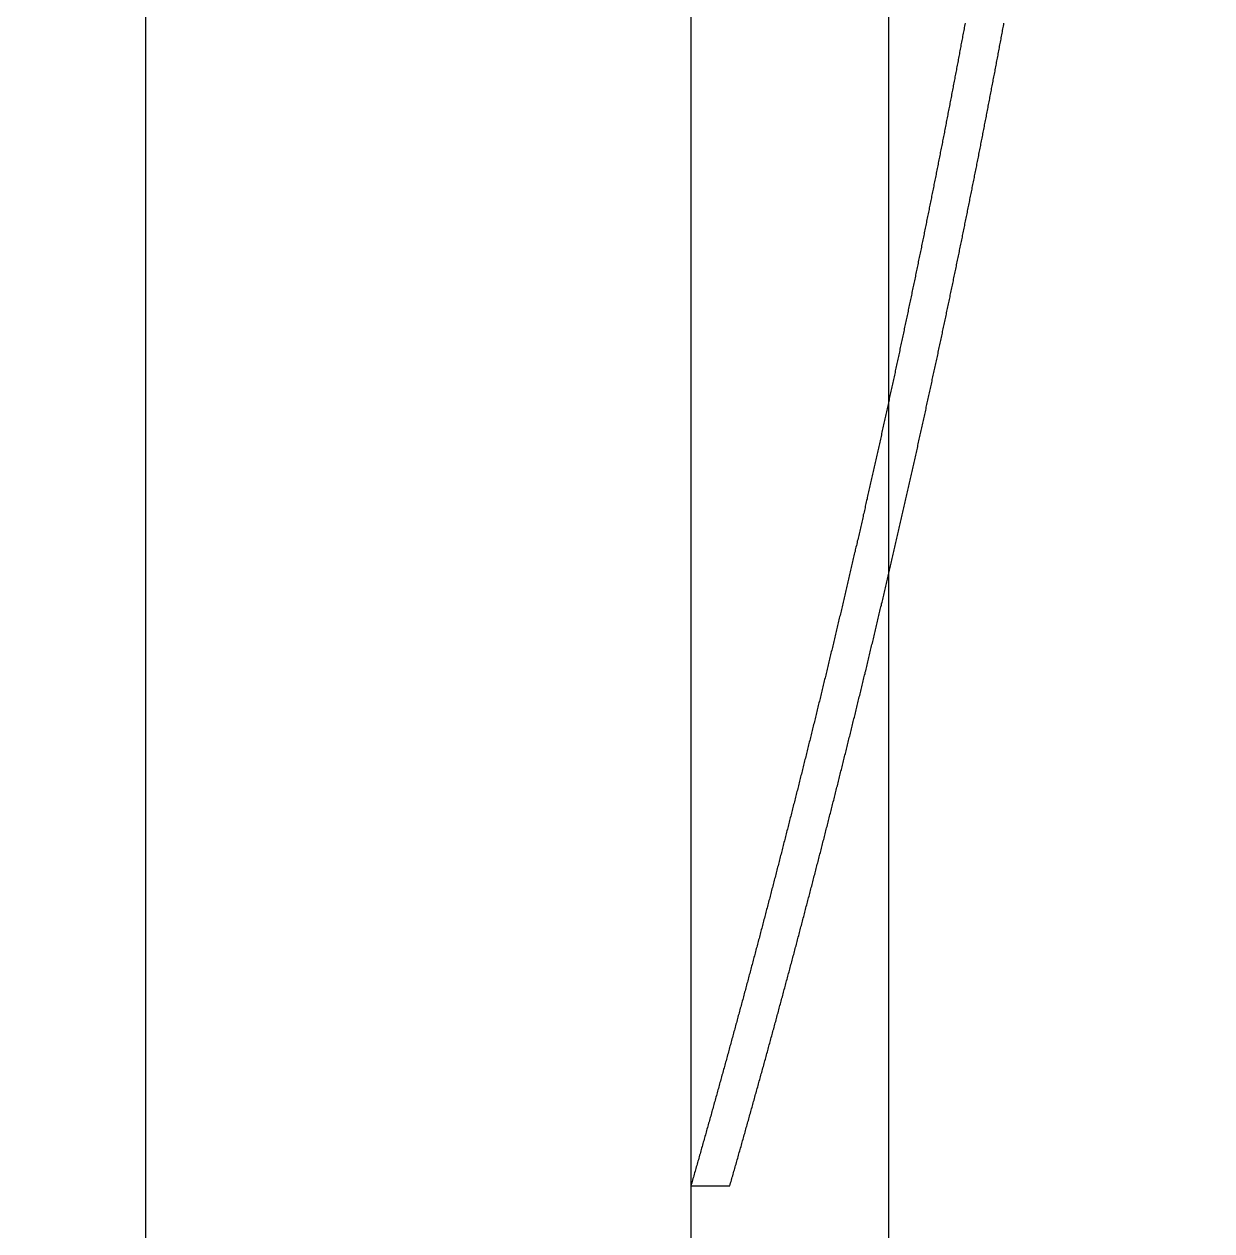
# Model space of a CAD drawing. Extents: x -7000 to 3750, y -6210 to 6210.
# Drawn here: x -4222.826 to -4219.561, y 2826.876 to 2830.193 of the extents above; entities that cross this region are included whole.
import ezdxf

# ---------------------------------------------------------------- set-up
doc = ezdxf.new("R2010")
doc.units = 0

msp = doc.modelspace()

# ---------------------------------------------------------------- linework, layer by layer
at = {"layer": 'EOS6MetalLayer'}
msp.add_lwpolyline([(-4220.45, 2814.972), (-4223.45, 2814.972), (-4223.45, 3048.5), (-4367.564, 3048.5), (-4367.564, 2814.972), (-4370.564, 2814.972), (-4370.564, 3051.5), (-4223.45, 3051.5), (-4223.45, 3285.028), (-4220.45, 3285.028)], close=True, dxfattribs=at)
at = {"layer": 'HBSiProtectLayer'}
msp.add_lwpolyline([(-4220.993, 2770), (-4217.621, 2770), (-4217.621, 3330), (-4220.993, 3330)], close=True, dxfattribs=at)
at = {"layer": 'NegLayer'}
msp.add_lwpolyline([(-4222.493, 2825), (-4216.121, 2825), (-4216.121, 3275), (-4222.493, 3275)], close=True, dxfattribs=at)
at = {"layer": 'SiLayer'}
msp.add_lwpolyline([(-4220.2395, 2830.196), (-4220.2402, 2830.192), (-4220.241, 2830.188), (-4220.2417, 2830.184), (-4220.2424, 2830.18), (-4220.2432, 2830.176), (-4220.2439, 2830.172), (-4220.2447, 2830.168), (-4220.2454, 2830.164), (-4220.2462, 2830.16), (-4220.2469, 2830.156), (-4220.2477, 2830.152), (-4220.2484, 2830.148), (-4220.2492, 2830.144), (-4220.2499, 2830.14), (-4220.2507, 2830.136), (-4220.2514, 2830.132), (-4220.2522, 2830.128), (-4220.2529, 2830.124), (-4220.2537, 2830.12), (-4220.2544, 2830.116), (-4220.2552, 2830.112), (-4220.2559, 2830.108), (-4220.2567, 2830.104), (-4220.2574, 2830.1), (-4220.2582, 2830.096), (-4220.2589, 2830.092), (-4220.2597, 2830.088), (-4220.2605, 2830.084), (-4220.2612, 2830.08), (-4220.262, 2830.076), (-4220.2627, 2830.072), (-4220.2635, 2830.068), (-4220.2642, 2830.064), (-4220.265, 2830.06), (-4220.2658, 2830.056), (-4220.2665, 2830.052), (-4220.2673, 2830.048), (-4220.268, 2830.044), (-4220.2688, 2830.04), (-4220.2696, 2830.036), (-4220.2703, 2830.032), (-4220.2711, 2830.028), (-4220.2718, 2830.024), (-4220.2726, 2830.02), (-4220.2734, 2830.016), (-4220.2741, 2830.012), (-4220.2749, 2830.008), (-4220.2757, 2830.004), (-4220.2764, 2830), (-4220.2772, 2829.996), (-4220.278, 2829.992), (-4220.2787, 2829.988), (-4220.2795, 2829.984), (-4220.2803, 2829.98), (-4220.2811, 2829.976), (-4220.2818, 2829.972), (-4220.2826, 2829.968), (-4220.2834, 2829.964), (-4220.2841, 2829.96), (-4220.2849, 2829.956), (-4220.2857, 2829.952), (-4220.2865, 2829.948), (-4220.2872, 2829.944), (-4220.288, 2829.94), (-4220.2888, 2829.936), (-4220.2896, 2829.932), (-4220.2903, 2829.928), (-4220.2911, 2829.924), (-4220.2919, 2829.92), (-4220.2927, 2829.916), (-4220.2934, 2829.912), (-4220.2942, 2829.908), (-4220.295, 2829.904), (-4220.2958, 2829.9), (-4220.2965, 2829.896), (-4220.2973, 2829.892), (-4220.2981, 2829.888), (-4220.2989, 2829.884), (-4220.2997, 2829.88), (-4220.3005, 2829.876), (-4220.3012, 2829.872), (-4220.302, 2829.868), (-4220.3028, 2829.864), (-4220.3036, 2829.86), (-4220.3044, 2829.856), (-4220.3052, 2829.852), (-4220.3059, 2829.848), (-4220.3067, 2829.844), (-4220.3075, 2829.84), (-4220.3083, 2829.836), (-4220.3091, 2829.832), (-4220.3099, 2829.828), (-4220.3107, 2829.824), (-4220.3115, 2829.82), (-4220.3123, 2829.816), (-4220.313, 2829.812), (-4220.3138, 2829.808), (-4220.3146, 2829.804), (-4220.3154, 2829.8), (-4220.3162, 2829.796), (-4220.317, 2829.792), (-4220.3178, 2829.788), (-4220.3186, 2829.784), (-4220.3194, 2829.78), (-4220.3202, 2829.776), (-4220.321, 2829.772), (-4220.3218, 2829.768), (-4220.3226, 2829.764), (-4220.3234, 2829.76), (-4220.3242, 2829.756), (-4220.325, 2829.752), (-4220.3258, 2829.748), (-4220.3266, 2829.744), (-4220.3274, 2829.74), (-4220.3282, 2829.736), (-4220.329, 2829.732), (-4220.3298, 2829.728), (-4220.3306, 2829.724), (-4220.3314, 2829.72), (-4220.3322, 2829.716), (-4220.333, 2829.712), (-4220.3338, 2829.708), (-4220.3346, 2829.704), (-4220.3354, 2829.7), (-4220.3362, 2829.696), (-4220.337, 2829.692), (-4220.3378, 2829.688), (-4220.3386, 2829.684), (-4220.3394, 2829.68), (-4220.3402, 2829.676), (-4220.341, 2829.672), (-4220.3418, 2829.668), (-4220.3426, 2829.664), (-4220.3434, 2829.66), (-4220.3443, 2829.656), (-4220.3451, 2829.652), (-4220.3459, 2829.648), (-4220.3467, 2829.644), (-4220.3475, 2829.64), (-4220.3483, 2829.636), (-4220.3491, 2829.632), (-4220.3499, 2829.628), (-4220.3508, 2829.624), (-4220.3516, 2829.62), (-4220.3524, 2829.616), (-4220.3532, 2829.612), (-4220.354, 2829.608), (-4220.3548, 2829.604), (-4220.3557, 2829.6), (-4220.3565, 2829.596), (-4220.3573, 2829.592), (-4220.3581, 2829.588), (-4220.3589, 2829.584), (-4220.3597, 2829.58), (-4220.3606, 2829.576), (-4220.3614, 2829.572), (-4220.3622, 2829.568), (-4220.363, 2829.564), (-4220.3639, 2829.56), (-4220.3647, 2829.556), (-4220.3655, 2829.552), (-4220.3663, 2829.548), (-4220.3671, 2829.544), (-4220.368, 2829.54), (-4220.3688, 2829.536), (-4220.3696, 2829.532), (-4220.3704, 2829.528), (-4220.3713, 2829.524), (-4220.3721, 2829.52), (-4220.3729, 2829.516), (-4220.3738, 2829.512), (-4220.3746, 2829.508), (-4220.3754, 2829.504), (-4220.3762, 2829.5), (-4220.3771, 2829.496), (-4220.3779, 2829.492), (-4220.3787, 2829.488), (-4220.3796, 2829.484), (-4220.3804, 2829.48), (-4220.3812, 2829.476), (-4220.3821, 2829.472), (-4220.3829, 2829.468), (-4220.3837, 2829.464), (-4220.3846, 2829.46), (-4220.3854, 2829.456), (-4220.3862, 2829.452), (-4220.3871, 2829.448), (-4220.3879, 2829.444), (-4220.3888, 2829.44), (-4220.3896, 2829.436), (-4220.3904, 2829.432), (-4220.3913, 2829.428), (-4220.3921, 2829.424), (-4220.3929, 2829.42), (-4220.3938, 2829.416), (-4220.3946, 2829.412), (-4220.3955, 2829.408), (-4220.3963, 2829.404), (-4220.3972, 2829.4), (-4220.398, 2829.396), (-4220.3988, 2829.392), (-4220.3997, 2829.388), (-4220.4005, 2829.384), (-4220.4014, 2829.38), (-4220.4022, 2829.376), (-4220.4031, 2829.372), (-4220.4039, 2829.368), (-4220.4048, 2829.364), (-4220.4056, 2829.36), (-4220.4065, 2829.356), (-4220.4073, 2829.352), (-4220.4082, 2829.348), (-4220.409, 2829.344), (-4220.4099, 2829.34), (-4220.4107, 2829.336), (-4220.4116, 2829.332), (-4220.4124, 2829.328), (-4220.4133, 2829.324), (-4220.4141, 2829.32), (-4220.415, 2829.316), (-4220.4158, 2829.312), (-4220.4167, 2829.308), (-4220.4175, 2829.304), (-4220.4184, 2829.3), (-4220.4192, 2829.296), (-4220.4201, 2829.292), (-4220.4209, 2829.288), (-4220.4218, 2829.284), (-4220.4227, 2829.28), (-4220.4235, 2829.276), (-4220.4244, 2829.272), (-4220.4252, 2829.268), (-4220.4261, 2829.264), (-4220.427, 2829.26), (-4220.4278, 2829.256), (-4220.4287, 2829.252), (-4220.4295, 2829.248), (-4220.4304, 2829.244), (-4220.4313, 2829.24), (-4220.4321, 2829.236), (-4220.433, 2829.232), (-4220.4339, 2829.228), (-4220.4347, 2829.224), (-4220.4356, 2829.22), (-4220.4365, 2829.216), (-4220.4373, 2829.212), (-4220.4382, 2829.208), (-4220.4391, 2829.204), (-4220.4399, 2829.2), (-4220.4408, 2829.196), (-4220.4417, 2829.192), (-4220.4425, 2829.188), (-4220.4434, 2829.184), (-4220.4443, 2829.18), (-4220.4451, 2829.176), (-4220.446, 2829.172), (-4220.4469, 2829.168), (-4220.4478, 2829.164), (-4220.4486, 2829.16), (-4220.4495, 2829.156), (-4220.4504, 2829.152), (-4220.4512, 2829.148), (-4220.4521, 2829.144), (-4220.453, 2829.14), (-4220.4539, 2829.136), (-4220.4547, 2829.132), (-4220.4556, 2829.128), (-4220.4565, 2829.124), (-4220.4574, 2829.12), (-4220.4583, 2829.116), (-4220.4591, 2829.112), (-4220.46, 2829.108), (-4220.4609, 2829.104), (-4220.4618, 2829.1), (-4220.4627, 2829.096), (-4220.4635, 2829.092), (-4220.4644, 2829.088), (-4220.4653, 2829.084), (-4220.4662, 2829.08), (-4220.4671, 2829.076), (-4220.468, 2829.072), (-4220.4688, 2829.068), (-4220.4697, 2829.064), (-4220.4706, 2829.06), (-4220.4715, 2829.056), (-4220.4724, 2829.052), (-4220.4733, 2829.048), (-4220.4742, 2829.044), (-4220.475, 2829.04), (-4220.4759, 2829.036), (-4220.4768, 2829.032), (-4220.4777, 2829.028), (-4220.4786, 2829.024), (-4220.4795, 2829.02), (-4220.4804, 2829.016), (-4220.4813, 2829.012), (-4220.4822, 2829.008), (-4220.4831, 2829.004), (-4220.4839, 2829), (-4220.4848, 2828.996), (-4220.4857, 2828.992), (-4220.4866, 2828.988), (-4220.4875, 2828.984), (-4220.4884, 2828.98), (-4220.4893, 2828.976), (-4220.4902, 2828.972), (-4220.4911, 2828.968), (-4220.492, 2828.964), (-4220.4929, 2828.96), (-4220.4938, 2828.956), (-4220.4947, 2828.952), (-4220.4956, 2828.948), (-4220.4965, 2828.944), (-4220.4974, 2828.94), (-4220.4983, 2828.936), (-4220.4992, 2828.932), (-4220.5001, 2828.928), (-4220.501, 2828.924), (-4220.5019, 2828.92), (-4220.5028, 2828.916), (-4220.5037, 2828.912), (-4220.5046, 2828.908), (-4220.5055, 2828.904), (-4220.5064, 2828.9), (-4220.5073, 2828.896), (-4220.5082, 2828.892), (-4220.5091, 2828.888), (-4220.5101, 2828.884), (-4220.511, 2828.88), (-4220.5119, 2828.876), (-4220.5128, 2828.872), (-4220.5137, 2828.868), (-4220.5146, 2828.864), (-4220.5155, 2828.86), (-4220.5164, 2828.856), (-4220.5173, 2828.852), (-4220.5182, 2828.848), (-4220.5192, 2828.844), (-4220.5201, 2828.84), (-4220.521, 2828.836), (-4220.5219, 2828.832), (-4220.5228, 2828.828), (-4220.5237, 2828.824), (-4220.5246, 2828.82), (-4220.5256, 2828.816), (-4220.5265, 2828.812), (-4220.5274, 2828.808), (-4220.5283, 2828.804), (-4220.5292, 2828.8), (-4220.5301, 2828.796), (-4220.5311, 2828.792), (-4220.532, 2828.788), (-4220.5329, 2828.784), (-4220.5338, 2828.78), (-4220.5347, 2828.776), (-4220.5357, 2828.772), (-4220.5366, 2828.768), (-4220.5375, 2828.764), (-4220.5384, 2828.76), (-4220.5394, 2828.756), (-4220.5403, 2828.752), (-4220.5412, 2828.748), (-4220.5421, 2828.744), (-4220.5431, 2828.74), (-4220.544, 2828.736), (-4220.5449, 2828.732), (-4220.5458, 2828.728), (-4220.5468, 2828.724), (-4220.5477, 2828.72), (-4220.5486, 2828.716), (-4220.5496, 2828.712), (-4220.5505, 2828.708), (-4220.5514, 2828.704), (-4220.5523, 2828.7), (-4220.5533, 2828.696), (-4220.5542, 2828.692), (-4220.5551, 2828.688), (-4220.5561, 2828.684), (-4220.557, 2828.68), (-4220.5579, 2828.676), (-4220.5589, 2828.672), (-4220.5598, 2828.668), (-4220.5607, 2828.664), (-4220.5617, 2828.66), (-4220.5626, 2828.656), (-4220.5636, 2828.652), (-4220.5645, 2828.648), (-4220.5654, 2828.644), (-4220.5664, 2828.64), (-4220.5673, 2828.636), (-4220.5682, 2828.632), (-4220.5692, 2828.628), (-4220.5701, 2828.624), (-4220.5711, 2828.62), (-4220.572, 2828.616), (-4220.5729, 2828.612), (-4220.5739, 2828.608), (-4220.5748, 2828.604), (-4220.5758, 2828.6), (-4220.5767, 2828.596), (-4220.5777, 2828.592), (-4220.5786, 2828.588), (-4220.5796, 2828.584), (-4220.5805, 2828.58), (-4220.5814, 2828.576), (-4220.5824, 2828.572), (-4220.5833, 2828.568), (-4220.5843, 2828.564), (-4220.5852, 2828.56), (-4220.5862, 2828.556), (-4220.5871, 2828.552), (-4220.5881, 2828.548), (-4220.589, 2828.544), (-4220.59, 2828.54), (-4220.5909, 2828.536), (-4220.5919, 2828.532), (-4220.5928, 2828.528), (-4220.5938, 2828.524), (-4220.5947, 2828.52), (-4220.5957, 2828.516), (-4220.5967, 2828.512), (-4220.5976, 2828.508), (-4220.5986, 2828.504), (-4220.5995, 2828.5), (-4220.6005, 2828.496), (-4220.6014, 2828.492), (-4220.6024, 2828.488), (-4220.6033, 2828.484), (-4220.6043, 2828.48), (-4220.6053, 2828.476), (-4220.6062, 2828.472), (-4220.6072, 2828.468), (-4220.6081, 2828.464), (-4220.6091, 2828.46), (-4220.6101, 2828.456), (-4220.611, 2828.452), (-4220.612, 2828.448), (-4220.613, 2828.444), (-4220.6139, 2828.44), (-4220.6149, 2828.436), (-4220.6158, 2828.432), (-4220.6168, 2828.428), (-4220.6178, 2828.424), (-4220.6187, 2828.42), (-4220.6197, 2828.416), (-4220.6207, 2828.412), (-4220.6216, 2828.408), (-4220.6226, 2828.404), (-4220.6236, 2828.4), (-4220.6245, 2828.396), (-4220.6255, 2828.392), (-4220.6265, 2828.388), (-4220.6275, 2828.384), (-4220.6284, 2828.38), (-4220.6294, 2828.376), (-4220.6304, 2828.372), (-4220.6313, 2828.368), (-4220.6323, 2828.364), (-4220.6333, 2828.36), (-4220.6343, 2828.356), (-4220.6352, 2828.352), (-4220.6362, 2828.348), (-4220.6372, 2828.344), (-4220.6382, 2828.34), (-4220.6391, 2828.336), (-4220.6401, 2828.332), (-4220.6411, 2828.328), (-4220.6421, 2828.324), (-4220.643, 2828.32), (-4220.644, 2828.316), (-4220.645, 2828.312), (-4220.646, 2828.308), (-4220.647, 2828.304), (-4220.6479, 2828.3), (-4220.6489, 2828.296), (-4220.6499, 2828.292), (-4220.6509, 2828.288), (-4220.6519, 2828.284), (-4220.6529, 2828.28), (-4220.6538, 2828.276), (-4220.6548, 2828.272), (-4220.6558, 2828.268), (-4220.6568, 2828.264), (-4220.6578, 2828.26), (-4220.6588, 2828.256), (-4220.6598, 2828.252), (-4220.6607, 2828.248), (-4220.6617, 2828.244), (-4220.6627, 2828.24), (-4220.6637, 2828.236), (-4220.6647, 2828.232), (-4220.6657, 2828.228), (-4220.6667, 2828.224), (-4220.6677, 2828.22), (-4220.6687, 2828.216), (-4220.6697, 2828.212), (-4220.6706, 2828.208), (-4220.6716, 2828.204), (-4220.6726, 2828.2), (-4220.6736, 2828.196), (-4220.6746, 2828.192), (-4220.6756, 2828.188), (-4220.6766, 2828.184), (-4220.6776, 2828.18), (-4220.6786, 2828.176), (-4220.6796, 2828.172), (-4220.6806, 2828.168), (-4220.6816, 2828.164), (-4220.6826, 2828.16), (-4220.6836, 2828.156), (-4220.6846, 2828.152), (-4220.6856, 2828.148), (-4220.6866, 2828.144), (-4220.6876, 2828.14), (-4220.6886, 2828.136), (-4220.6896, 2828.132), (-4220.6906, 2828.128), (-4220.6916, 2828.124), (-4220.6926, 2828.12), (-4220.6936, 2828.116), (-4220.6946, 2828.112), (-4220.6956, 2828.108), (-4220.6966, 2828.104), (-4220.6976, 2828.1), (-4220.6986, 2828.096), (-4220.6996, 2828.092), (-4220.7006, 2828.088), (-4220.7017, 2828.084), (-4220.7027, 2828.08), (-4220.7037, 2828.076), (-4220.7047, 2828.072), (-4220.7057, 2828.068), (-4220.7067, 2828.064), (-4220.7077, 2828.06), (-4220.7087, 2828.056), (-4220.7097, 2828.052), (-4220.7108, 2828.048), (-4220.7118, 2828.044), (-4220.7128, 2828.04), (-4220.7138, 2828.036), (-4220.7148, 2828.032), (-4220.7158, 2828.028), (-4220.7168, 2828.024), (-4220.7179, 2828.02), (-4220.7189, 2828.016), (-4220.7199, 2828.012), (-4220.7209, 2828.008), (-4220.7219, 2828.004), (-4220.7229, 2828), (-4220.724, 2827.996), (-4220.725, 2827.992), (-4220.726, 2827.988), (-4220.727, 2827.984), (-4220.728, 2827.98), (-4220.7291, 2827.976), (-4220.7301, 2827.972), (-4220.7311, 2827.968), (-4220.7321, 2827.964), (-4220.7332, 2827.96), (-4220.7342, 2827.956), (-4220.7352, 2827.952), (-4220.7362, 2827.948), (-4220.7373, 2827.944), (-4220.7383, 2827.94), (-4220.7393, 2827.936), (-4220.7403, 2827.932), (-4220.7414, 2827.928), (-4220.7424, 2827.924), (-4220.7434, 2827.92), (-4220.7444, 2827.916), (-4220.7455, 2827.912), (-4220.7465, 2827.908), (-4220.7475, 2827.904), (-4220.7486, 2827.9), (-4220.7496, 2827.896), (-4220.7506, 2827.892), (-4220.7517, 2827.888), (-4220.7527, 2827.884), (-4220.7537, 2827.88), (-4220.7548, 2827.876), (-4220.7558, 2827.872), (-4220.7568, 2827.868), (-4220.7579, 2827.864), (-4220.7589, 2827.86), (-4220.7599, 2827.856), (-4220.761, 2827.852), (-4220.762, 2827.848), (-4220.7631, 2827.844), (-4220.7641, 2827.84), (-4220.7651, 2827.836), (-4220.7662, 2827.832), (-4220.7672, 2827.828), (-4220.7682, 2827.824), (-4220.7693, 2827.82), (-4220.7703, 2827.816), (-4220.7714, 2827.812), (-4220.7724, 2827.808), (-4220.7735, 2827.804), (-4220.7745, 2827.8), (-4220.7755, 2827.796), (-4220.7766, 2827.792), (-4220.7776, 2827.788), (-4220.7787, 2827.784), (-4220.7797, 2827.78), (-4220.7808, 2827.776), (-4220.7818, 2827.772), (-4220.7829, 2827.768), (-4220.7839, 2827.764), (-4220.785, 2827.76), (-4220.786, 2827.756), (-4220.7871, 2827.752), (-4220.7881, 2827.748), (-4220.7892, 2827.744), (-4220.7902, 2827.74), (-4220.7913, 2827.736), (-4220.7923, 2827.732), (-4220.7934, 2827.728), (-4220.7944, 2827.724), (-4220.7955, 2827.72), (-4220.7965, 2827.716), (-4220.7976, 2827.712), (-4220.7986, 2827.708), (-4220.7997, 2827.704), (-4220.8008, 2827.7), (-4220.8018, 2827.696), (-4220.8029, 2827.692), (-4220.8039, 2827.688), (-4220.805, 2827.684), (-4220.806, 2827.68), (-4220.8071, 2827.676), (-4220.8082, 2827.672), (-4220.8092, 2827.668), (-4220.8103, 2827.664), (-4220.8113, 2827.66), (-4220.8124, 2827.656), (-4220.8135, 2827.652), (-4220.8145, 2827.648), (-4220.8156, 2827.644), (-4220.8167, 2827.64), (-4220.8177, 2827.636), (-4220.8188, 2827.632), (-4220.8198, 2827.628), (-4220.8209, 2827.624), (-4220.822, 2827.62), (-4220.823, 2827.616), (-4220.8241, 2827.612), (-4220.8252, 2827.608), (-4220.8262, 2827.604), (-4220.8273, 2827.6), (-4220.8284, 2827.596), (-4220.8295, 2827.592), (-4220.8305, 2827.588), (-4220.8316, 2827.584), (-4220.8327, 2827.58), (-4220.8337, 2827.576), (-4220.8348, 2827.572), (-4220.8359, 2827.568), (-4220.837, 2827.564), (-4220.838, 2827.56), (-4220.8391, 2827.556), (-4220.8402, 2827.552), (-4220.8413, 2827.548), (-4220.8423, 2827.544), (-4220.8434, 2827.54), (-4220.8445, 2827.536), (-4220.8456, 2827.532), (-4220.8466, 2827.528), (-4220.8477, 2827.524), (-4220.8488, 2827.52), (-4220.8499, 2827.516), (-4220.8509, 2827.512), (-4220.852, 2827.508), (-4220.8531, 2827.504), (-4220.8542, 2827.5), (-4220.8553, 2827.496), (-4220.8564, 2827.492), (-4220.8574, 2827.488), (-4220.8585, 2827.484), (-4220.8596, 2827.48), (-4220.8607, 2827.476), (-4220.8618, 2827.472), (-4220.8629, 2827.468), (-4220.8639, 2827.464), (-4220.865, 2827.46), (-4220.8661, 2827.456), (-4220.8672, 2827.452), (-4220.8683, 2827.448), (-4220.8694, 2827.444), (-4220.8705, 2827.44), (-4220.8716, 2827.436), (-4220.8726, 2827.432), (-4220.8737, 2827.428), (-4220.8748, 2827.424), (-4220.8759, 2827.42), (-4220.877, 2827.416), (-4220.8781, 2827.412), (-4220.8792, 2827.408), (-4220.8803, 2827.404), (-4220.8814, 2827.4), (-4220.8825, 2827.396), (-4220.8836, 2827.392), (-4220.8847, 2827.388), (-4220.8858, 2827.384), (-4220.8869, 2827.38), (-4220.8879, 2827.376), (-4220.889, 2827.372), (-4220.8901, 2827.368), (-4220.8912, 2827.364), (-4220.8923, 2827.36), (-4220.8934, 2827.356), (-4220.8945, 2827.352), (-4220.8956, 2827.348), (-4220.8967, 2827.344), (-4220.8978, 2827.34), (-4220.8989, 2827.336), (-4220.9, 2827.332), (-4220.9011, 2827.328), (-4220.9022, 2827.324), (-4220.9034, 2827.32), (-4220.9045, 2827.316), (-4220.9056, 2827.312), (-4220.9067, 2827.308), (-4220.9078, 2827.304), (-4220.9089, 2827.3), (-4220.91, 2827.296), (-4220.9111, 2827.292), (-4220.9122, 2827.288), (-4220.9133, 2827.284), (-4220.9144, 2827.28), (-4220.9155, 2827.276), (-4220.9166, 2827.272), (-4220.9177, 2827.268), (-4220.9189, 2827.264), (-4220.92, 2827.26), (-4220.9211, 2827.256), (-4220.9222, 2827.252), (-4220.9233, 2827.248), (-4220.9244, 2827.244), (-4220.9255, 2827.24), (-4220.9266, 2827.236), (-4220.9278, 2827.232), (-4220.9289, 2827.228), (-4220.93, 2827.224), (-4220.9311, 2827.22), (-4220.9322, 2827.216), (-4220.9333, 2827.212), (-4220.9345, 2827.208), (-4220.9356, 2827.204), (-4220.9367, 2827.2), (-4220.9378, 2827.196), (-4220.9389, 2827.192), (-4220.94, 2827.188), (-4220.9412, 2827.184), (-4220.9423, 2827.18), (-4220.9434, 2827.176), (-4220.9445, 2827.172), (-4220.9457, 2827.168), (-4220.9468, 2827.164), (-4220.9479, 2827.16), (-4220.949, 2827.156), (-4220.9501, 2827.152), (-4220.9513, 2827.148), (-4220.9524, 2827.144), (-4220.9535, 2827.14), (-4220.9547, 2827.136), (-4220.9558, 2827.132), (-4220.9569, 2827.128), (-4220.958, 2827.124), (-4220.9592, 2827.12), (-4220.9603, 2827.116), (-4220.9614, 2827.112), (-4220.9625, 2827.108), (-4220.9637, 2827.104), (-4220.9648, 2827.1), (-4220.9659, 2827.096), (-4220.9671, 2827.092), (-4220.9682, 2827.088), (-4220.9693, 2827.084), (-4220.9705, 2827.08), (-4220.9716, 2827.076), (-4220.9727, 2827.072), (-4220.9739, 2827.068), (-4220.975, 2827.064), (-4220.9761, 2827.06), (-4220.9773, 2827.056), (-4220.9784, 2827.052), (-4220.9796, 2827.048), (-4220.9807, 2827.044), (-4220.9818, 2827.04), (-4220.983, 2827.036), (-4220.9841, 2827.032), (-4220.9853, 2827.028), (-4220.9864, 2827.024), (-4220.9875, 2827.02), (-4220.9887, 2827.016), (-4220.9898, 2827.012), (-4220.991, 2827.008), (-4220.9921, 2827.004), (-4220.9932, 2827), (-4220.8862, 2827), (-4220.8851, 2827.004), (-4220.884, 2827.008), (-4220.8828, 2827.012), (-4220.8817, 2827.016), (-4220.8805, 2827.02), (-4220.8794, 2827.024), (-4220.8783, 2827.028), (-4220.8771, 2827.032), (-4220.876, 2827.036), (-4220.8748, 2827.04), (-4220.8737, 2827.044), (-4220.8726, 2827.048), (-4220.8714, 2827.052), (-4220.8703, 2827.056), (-4220.8691, 2827.06), (-4220.868, 2827.064), (-4220.8669, 2827.068), (-4220.8657, 2827.072), (-4220.8646, 2827.076), (-4220.8635, 2827.08), (-4220.8623, 2827.084), (-4220.8612, 2827.088), (-4220.8601, 2827.092), (-4220.8589, 2827.096), (-4220.8578, 2827.1), (-4220.8567, 2827.104), (-4220.8555, 2827.108), (-4220.8544, 2827.112), (-4220.8533, 2827.116), (-4220.8522, 2827.12), (-4220.851, 2827.124), (-4220.8499, 2827.128), (-4220.8488, 2827.132), (-4220.8477, 2827.136), (-4220.8465, 2827.14), (-4220.8454, 2827.144), (-4220.8443, 2827.148), (-4220.8431, 2827.152), (-4220.842, 2827.156), (-4220.8409, 2827.16), (-4220.8398, 2827.164), (-4220.8387, 2827.168), (-4220.8375, 2827.172), (-4220.8364, 2827.176), (-4220.8353, 2827.18), (-4220.8342, 2827.184), (-4220.833, 2827.188), (-4220.8319, 2827.192), (-4220.8308, 2827.196), (-4220.8297, 2827.2), (-4220.8286, 2827.204), (-4220.8275, 2827.208), (-4220.8263, 2827.212), (-4220.8252, 2827.216), (-4220.8241, 2827.22), (-4220.823, 2827.224), (-4220.8219, 2827.228), (-4220.8208, 2827.232), (-4220.8196, 2827.236), (-4220.8185, 2827.24), (-4220.8174, 2827.244), (-4220.8163, 2827.248), (-4220.8152, 2827.252), (-4220.8141, 2827.256), (-4220.813, 2827.26), (-4220.8119, 2827.264), (-4220.8107, 2827.268), (-4220.8096, 2827.272), (-4220.8085, 2827.276), (-4220.8074, 2827.28), (-4220.8063, 2827.284), (-4220.8052, 2827.288), (-4220.8041, 2827.292), (-4220.803, 2827.296), (-4220.8019, 2827.3), (-4220.8008, 2827.304), (-4220.7997, 2827.308), (-4220.7986, 2827.312), (-4220.7975, 2827.316), (-4220.7964, 2827.32), (-4220.7952, 2827.324), (-4220.7941, 2827.328), (-4220.793, 2827.332), (-4220.7919, 2827.336), (-4220.7908, 2827.34), (-4220.7897, 2827.344), (-4220.7886, 2827.348), (-4220.7875, 2827.352), (-4220.7864, 2827.356), (-4220.7853, 2827.36), (-4220.7842, 2827.364), (-4220.7831, 2827.368), (-4220.782, 2827.372), (-4220.7809, 2827.376), (-4220.7799, 2827.38), (-4220.7788, 2827.384), (-4220.7777, 2827.388), (-4220.7766, 2827.392), (-4220.7755, 2827.396), (-4220.7744, 2827.4), (-4220.7733, 2827.404), (-4220.7722, 2827.408), (-4220.7711, 2827.412), (-4220.77, 2827.416), (-4220.7689, 2827.42), (-4220.7678, 2827.424), (-4220.7667, 2827.428), (-4220.7656, 2827.432), (-4220.7646, 2827.436), (-4220.7635, 2827.44), (-4220.7624, 2827.444), (-4220.7613, 2827.448), (-4220.7602, 2827.452), (-4220.7591, 2827.456), (-4220.758, 2827.46), (-4220.7569, 2827.464), (-4220.7559, 2827.468), (-4220.7548, 2827.472), (-4220.7537, 2827.476), (-4220.7526, 2827.48), (-4220.7515, 2827.484), (-4220.7504, 2827.488), (-4220.7494, 2827.492), (-4220.7483, 2827.496), (-4220.7472, 2827.5), (-4220.7461, 2827.504), (-4220.745, 2827.508), (-4220.7439, 2827.512), (-4220.7429, 2827.516), (-4220.7418, 2827.52), (-4220.7407, 2827.524), (-4220.7396, 2827.528), (-4220.7386, 2827.532), (-4220.7375, 2827.536), (-4220.7364, 2827.54), (-4220.7353, 2827.544), (-4220.7343, 2827.548), (-4220.7332, 2827.552), (-4220.7321, 2827.556), (-4220.731, 2827.56), (-4220.73, 2827.564), (-4220.7289, 2827.568), (-4220.7278, 2827.572), (-4220.7267, 2827.576), (-4220.7257, 2827.58), (-4220.7246, 2827.584), (-4220.7235, 2827.588), (-4220.7225, 2827.592), (-4220.7214, 2827.596), (-4220.7203, 2827.6), (-4220.7192, 2827.604), (-4220.7182, 2827.608), (-4220.7171, 2827.612), (-4220.716, 2827.616), (-4220.715, 2827.62), (-4220.7139, 2827.624), (-4220.7128, 2827.628), (-4220.7118, 2827.632), (-4220.7107, 2827.636), (-4220.7097, 2827.64), (-4220.7086, 2827.644), (-4220.7075, 2827.648), (-4220.7065, 2827.652), (-4220.7054, 2827.656), (-4220.7043, 2827.66), (-4220.7033, 2827.664), (-4220.7022, 2827.668), (-4220.7012, 2827.672), (-4220.7001, 2827.676), (-4220.699, 2827.68), (-4220.698, 2827.684), (-4220.6969, 2827.688), (-4220.6959, 2827.692), (-4220.6948, 2827.696), (-4220.6938, 2827.7), (-4220.6927, 2827.704), (-4220.6916, 2827.708), (-4220.6906, 2827.712), (-4220.6895, 2827.716), (-4220.6885, 2827.72), (-4220.6874, 2827.724), (-4220.6864, 2827.728), (-4220.6853, 2827.732), (-4220.6843, 2827.736), (-4220.6832, 2827.74), (-4220.6822, 2827.744), (-4220.6811, 2827.748), (-4220.6801, 2827.752), (-4220.679, 2827.756), (-4220.678, 2827.76), (-4220.6769, 2827.764), (-4220.6759, 2827.768), (-4220.6748, 2827.772), (-4220.6738, 2827.776), (-4220.6727, 2827.78), (-4220.6717, 2827.784), (-4220.6706, 2827.788), (-4220.6696, 2827.792), (-4220.6685, 2827.796), (-4220.6675, 2827.8), (-4220.6665, 2827.804), (-4220.6654, 2827.808), (-4220.6644, 2827.812), (-4220.6633, 2827.816), (-4220.6623, 2827.82), (-4220.6612, 2827.824), (-4220.6602, 2827.828), (-4220.6592, 2827.832), (-4220.6581, 2827.836), (-4220.6571, 2827.84), (-4220.6561, 2827.844), (-4220.655, 2827.848), (-4220.654, 2827.852), (-4220.6529, 2827.856), (-4220.6519, 2827.86), (-4220.6509, 2827.864), (-4220.6498, 2827.868), (-4220.6488, 2827.872), (-4220.6478, 2827.876), (-4220.6467, 2827.88), (-4220.6457, 2827.884), (-4220.6447, 2827.888), (-4220.6436, 2827.892), (-4220.6426, 2827.896), (-4220.6416, 2827.9), (-4220.6405, 2827.904), (-4220.6395, 2827.908), (-4220.6385, 2827.912), (-4220.6374, 2827.916), (-4220.6364, 2827.92), (-4220.6354, 2827.924), (-4220.6344, 2827.928), (-4220.6333, 2827.932), (-4220.6323, 2827.936), (-4220.6313, 2827.94), (-4220.6303, 2827.944), (-4220.6292, 2827.948), (-4220.6282, 2827.952), (-4220.6272, 2827.956), (-4220.6262, 2827.96), (-4220.6251, 2827.964), (-4220.6241, 2827.968), (-4220.6231, 2827.972), (-4220.6221, 2827.976), (-4220.621, 2827.98), (-4220.62, 2827.984), (-4220.619, 2827.988), (-4220.618, 2827.992), (-4220.617, 2827.996), (-4220.6159, 2828), (-4220.6149, 2828.004), (-4220.6139, 2828.008), (-4220.6129, 2828.012), (-4220.6119, 2828.016), (-4220.6109, 2828.02), (-4220.6098, 2828.024), (-4220.6088, 2828.028), (-4220.6078, 2828.032), (-4220.6068, 2828.036), (-4220.6058, 2828.04), (-4220.6048, 2828.044), (-4220.6038, 2828.048), (-4220.6027, 2828.052), (-4220.6017, 2828.056), (-4220.6007, 2828.06), (-4220.5997, 2828.064), (-4220.5987, 2828.068), (-4220.5977, 2828.072), (-4220.5967, 2828.076), (-4220.5957, 2828.08), (-4220.5947, 2828.084), (-4220.5936, 2828.088), (-4220.5926, 2828.092), (-4220.5916, 2828.096), (-4220.5906, 2828.1), (-4220.5896, 2828.104), (-4220.5886, 2828.108), (-4220.5876, 2828.112), (-4220.5866, 2828.116), (-4220.5856, 2828.12), (-4220.5846, 2828.124), (-4220.5836, 2828.128), (-4220.5826, 2828.132), (-4220.5816, 2828.136), (-4220.5806, 2828.14), (-4220.5796, 2828.144), (-4220.5786, 2828.148), (-4220.5776, 2828.152), (-4220.5766, 2828.156), (-4220.5756, 2828.16), (-4220.5746, 2828.164), (-4220.5736, 2828.168), (-4220.5726, 2828.172), (-4220.5716, 2828.176), (-4220.5706, 2828.18), (-4220.5696, 2828.184), (-4220.5686, 2828.188), (-4220.5676, 2828.192), (-4220.5666, 2828.196), (-4220.5656, 2828.2), (-4220.5646, 2828.204), (-4220.5636, 2828.208), (-4220.5627, 2828.212), (-4220.5617, 2828.216), (-4220.5607, 2828.22), (-4220.5597, 2828.224), (-4220.5587, 2828.228), (-4220.5577, 2828.232), (-4220.5567, 2828.236), (-4220.5557, 2828.24), (-4220.5547, 2828.244), (-4220.5537, 2828.248), (-4220.5528, 2828.252), (-4220.5518, 2828.256), (-4220.5508, 2828.26), (-4220.5498, 2828.264), (-4220.5488, 2828.268), (-4220.5478, 2828.272), (-4220.5468, 2828.276), (-4220.5459, 2828.28), (-4220.5449, 2828.284), (-4220.5439, 2828.288), (-4220.5429, 2828.292), (-4220.5419, 2828.296), (-4220.5409, 2828.3), (-4220.54, 2828.304), (-4220.539, 2828.308), (-4220.538, 2828.312), (-4220.537, 2828.316), (-4220.536, 2828.32), (-4220.5351, 2828.324), (-4220.5341, 2828.328), (-4220.5331, 2828.332), (-4220.5321, 2828.336), (-4220.5312, 2828.34), (-4220.5302, 2828.344), (-4220.5292, 2828.348), (-4220.5282, 2828.352), (-4220.5273, 2828.356), (-4220.5263, 2828.36), (-4220.5253, 2828.364), (-4220.5243, 2828.368), (-4220.5234, 2828.372), (-4220.5224, 2828.376), (-4220.5214, 2828.38), (-4220.5205, 2828.384), (-4220.5195, 2828.388), (-4220.5185, 2828.392), (-4220.5175, 2828.396), (-4220.5166, 2828.4), (-4220.5156, 2828.404), (-4220.5146, 2828.408), (-4220.5137, 2828.412), (-4220.5127, 2828.416), (-4220.5117, 2828.42), (-4220.5108, 2828.424), (-4220.5098, 2828.428), (-4220.5088, 2828.432), (-4220.5079, 2828.436), (-4220.5069, 2828.44), (-4220.506, 2828.444), (-4220.505, 2828.448), (-4220.504, 2828.452), (-4220.5031, 2828.456), (-4220.5021, 2828.46), (-4220.5011, 2828.464), (-4220.5002, 2828.468), (-4220.4992, 2828.472), (-4220.4983, 2828.476), (-4220.4973, 2828.48), (-4220.4963, 2828.484), (-4220.4954, 2828.488), (-4220.4944, 2828.492), (-4220.4935, 2828.496), (-4220.4925, 2828.5), (-4220.4916, 2828.504), (-4220.4906, 2828.508), (-4220.4897, 2828.512), (-4220.4887, 2828.516), (-4220.4877, 2828.52), (-4220.4868, 2828.524), (-4220.4858, 2828.528), (-4220.4849, 2828.532), (-4220.4839, 2828.536), (-4220.483, 2828.54), (-4220.482, 2828.544), (-4220.4811, 2828.548), (-4220.4801, 2828.552), (-4220.4792, 2828.556), (-4220.4782, 2828.56), (-4220.4773, 2828.564), (-4220.4763, 2828.568), (-4220.4754, 2828.572), (-4220.4744, 2828.576), (-4220.4735, 2828.58), (-4220.4726, 2828.584), (-4220.4716, 2828.588), (-4220.4707, 2828.592), (-4220.4697, 2828.596), (-4220.4688, 2828.6), (-4220.4678, 2828.604), (-4220.4669, 2828.608), (-4220.4659, 2828.612), (-4220.465, 2828.616), (-4220.4641, 2828.62), (-4220.4631, 2828.624), (-4220.4622, 2828.628), (-4220.4612, 2828.632), (-4220.4603, 2828.636), (-4220.4594, 2828.64), (-4220.4584, 2828.644), (-4220.4575, 2828.648), (-4220.4566, 2828.652), (-4220.4556, 2828.656), (-4220.4547, 2828.66), (-4220.4537, 2828.664), (-4220.4528, 2828.668), (-4220.4519, 2828.672), (-4220.4509, 2828.676), (-4220.45, 2828.68), (-4220.4491, 2828.684), (-4220.4481, 2828.688), (-4220.4472, 2828.692), (-4220.4463, 2828.696), (-4220.4453, 2828.7), (-4220.4444, 2828.704), (-4220.4435, 2828.708), (-4220.4426, 2828.712), (-4220.4416, 2828.716), (-4220.4407, 2828.72), (-4220.4398, 2828.724), (-4220.4388, 2828.728), (-4220.4379, 2828.732), (-4220.437, 2828.736), (-4220.4361, 2828.74), (-4220.4351, 2828.744), (-4220.4342, 2828.748), (-4220.4333, 2828.752), (-4220.4324, 2828.756), (-4220.4314, 2828.76), (-4220.4305, 2828.764), (-4220.4296, 2828.768), (-4220.4287, 2828.772), (-4220.4277, 2828.776), (-4220.4268, 2828.78), (-4220.4259, 2828.784), (-4220.425, 2828.788), (-4220.4241, 2828.792), (-4220.4231, 2828.796), (-4220.4222, 2828.8), (-4220.4213, 2828.804), (-4220.4204, 2828.808), (-4220.4195, 2828.812), (-4220.4186, 2828.816), (-4220.4176, 2828.82), (-4220.4167, 2828.824), (-4220.4158, 2828.828), (-4220.4149, 2828.832), (-4220.414, 2828.836), (-4220.4131, 2828.84), (-4220.4122, 2828.844), (-4220.4112, 2828.848), (-4220.4103, 2828.852), (-4220.4094, 2828.856), (-4220.4085, 2828.86), (-4220.4076, 2828.864), (-4220.4067, 2828.868), (-4220.4058, 2828.872), (-4220.4049, 2828.876), (-4220.404, 2828.88), (-4220.4031, 2828.884), (-4220.4021, 2828.888), (-4220.4012, 2828.892), (-4220.4003, 2828.896), (-4220.3994, 2828.9), (-4220.3985, 2828.904), (-4220.3976, 2828.908), (-4220.3967, 2828.912), (-4220.3958, 2828.916), (-4220.3949, 2828.92), (-4220.394, 2828.924), (-4220.3931, 2828.928), (-4220.3922, 2828.932), (-4220.3913, 2828.936), (-4220.3904, 2828.94), (-4220.3895, 2828.944), (-4220.3886, 2828.948), (-4220.3877, 2828.952), (-4220.3868, 2828.956), (-4220.3859, 2828.96), (-4220.385, 2828.964), (-4220.3841, 2828.968), (-4220.3832, 2828.972), (-4220.3823, 2828.976), (-4220.3814, 2828.98), (-4220.3805, 2828.984), (-4220.3796, 2828.988), (-4220.3787, 2828.992), (-4220.3778, 2828.996), (-4220.3769, 2829), (-4220.3761, 2829.004), (-4220.3752, 2829.008), (-4220.3743, 2829.012), (-4220.3734, 2829.016), (-4220.3725, 2829.02), (-4220.3716, 2829.024), (-4220.3707, 2829.028), (-4220.3698, 2829.032), (-4220.3689, 2829.036), (-4220.368, 2829.04), (-4220.3672, 2829.044), (-4220.3663, 2829.048), (-4220.3654, 2829.052), (-4220.3645, 2829.056), (-4220.3636, 2829.06), (-4220.3627, 2829.064), (-4220.3618, 2829.068), (-4220.361, 2829.072), (-4220.3601, 2829.076), (-4220.3592, 2829.08), (-4220.3583, 2829.084), (-4220.3574, 2829.088), (-4220.3565, 2829.092), (-4220.3557, 2829.096), (-4220.3548, 2829.1), (-4220.3539, 2829.104), (-4220.353, 2829.108), (-4220.3521, 2829.112), (-4220.3513, 2829.116), (-4220.3504, 2829.12), (-4220.3495, 2829.124), (-4220.3486, 2829.128), (-4220.3477, 2829.132), (-4220.3469, 2829.136), (-4220.346, 2829.14), (-4220.3451, 2829.144), (-4220.3442, 2829.148), (-4220.3434, 2829.152), (-4220.3425, 2829.156), (-4220.3416, 2829.16), (-4220.3408, 2829.164), (-4220.3399, 2829.168), (-4220.339, 2829.172), (-4220.3381, 2829.176), (-4220.3373, 2829.18), (-4220.3364, 2829.184), (-4220.3355, 2829.188), (-4220.3347, 2829.192), (-4220.3338, 2829.196), (-4220.3329, 2829.2), (-4220.3321, 2829.204), (-4220.3312, 2829.208), (-4220.3303, 2829.212), (-4220.3295, 2829.216), (-4220.3286, 2829.22), (-4220.3277, 2829.224), (-4220.3269, 2829.228), (-4220.326, 2829.232), (-4220.3251, 2829.236), (-4220.3243, 2829.24), (-4220.3234, 2829.244), (-4220.3225, 2829.248), (-4220.3217, 2829.252), (-4220.3208, 2829.256), (-4220.32, 2829.26), (-4220.3191, 2829.264), (-4220.3182, 2829.268), (-4220.3174, 2829.272), (-4220.3165, 2829.276), (-4220.3157, 2829.28), (-4220.3148, 2829.284), (-4220.3139, 2829.288), (-4220.3131, 2829.292), (-4220.3122, 2829.296), (-4220.3114, 2829.3), (-4220.3105, 2829.304), (-4220.3097, 2829.308), (-4220.3088, 2829.312), (-4220.308, 2829.316), (-4220.3071, 2829.32), (-4220.3063, 2829.324), (-4220.3054, 2829.328), (-4220.3046, 2829.332), (-4220.3037, 2829.336), (-4220.3029, 2829.34), (-4220.302, 2829.344), (-4220.3012, 2829.348), (-4220.3003, 2829.352), (-4220.2995, 2829.356), (-4220.2986, 2829.36), (-4220.2978, 2829.364), (-4220.2969, 2829.368), (-4220.2961, 2829.372), (-4220.2952, 2829.376), (-4220.2944, 2829.38), (-4220.2935, 2829.384), (-4220.2927, 2829.388), (-4220.2918, 2829.392), (-4220.291, 2829.396), (-4220.2902, 2829.4), (-4220.2893, 2829.404), (-4220.2885, 2829.408), (-4220.2876, 2829.412), (-4220.2868, 2829.416), (-4220.2859, 2829.42), (-4220.2851, 2829.424), (-4220.2843, 2829.428), (-4220.2834, 2829.432), (-4220.2826, 2829.436), (-4220.2818, 2829.44), (-4220.2809, 2829.444), (-4220.2801, 2829.448), (-4220.2792, 2829.452), (-4220.2784, 2829.456), (-4220.2776, 2829.46), (-4220.2767, 2829.464), (-4220.2759, 2829.468), (-4220.2751, 2829.472), (-4220.2742, 2829.476), (-4220.2734, 2829.48), (-4220.2726, 2829.484), (-4220.2717, 2829.488), (-4220.2709, 2829.492), (-4220.2701, 2829.496), (-4220.2692, 2829.5), (-4220.2684, 2829.504), (-4220.2676, 2829.508), (-4220.2668, 2829.512), (-4220.2659, 2829.516), (-4220.2651, 2829.52), (-4220.2643, 2829.524), (-4220.2634, 2829.528), (-4220.2626, 2829.532), (-4220.2618, 2829.536), (-4220.261, 2829.54), (-4220.2601, 2829.544), (-4220.2593, 2829.548), (-4220.2585, 2829.552), (-4220.2577, 2829.556), (-4220.2569, 2829.56), (-4220.256, 2829.564), (-4220.2552, 2829.568), (-4220.2544, 2829.572), (-4220.2536, 2829.576), (-4220.2527, 2829.58), (-4220.2519, 2829.584), (-4220.2511, 2829.588), (-4220.2503, 2829.592), (-4220.2495, 2829.596), (-4220.2487, 2829.6), (-4220.2478, 2829.604), (-4220.247, 2829.608), (-4220.2462, 2829.612), (-4220.2454, 2829.616), (-4220.2446, 2829.62), (-4220.2438, 2829.624), (-4220.2429, 2829.628), (-4220.2421, 2829.632), (-4220.2413, 2829.636), (-4220.2405, 2829.64), (-4220.2397, 2829.644), (-4220.2389, 2829.648), (-4220.2381, 2829.652), (-4220.2373, 2829.656), (-4220.2364, 2829.66), (-4220.2356, 2829.664), (-4220.2348, 2829.668), (-4220.234, 2829.672), (-4220.2332, 2829.676), (-4220.2324, 2829.68), (-4220.2316, 2829.684), (-4220.2308, 2829.688), (-4220.23, 2829.692), (-4220.2292, 2829.696), (-4220.2284, 2829.7), (-4220.2276, 2829.704), (-4220.2268, 2829.708), (-4220.226, 2829.712), (-4220.2252, 2829.716), (-4220.2244, 2829.72), (-4220.2236, 2829.724), (-4220.2228, 2829.728), (-4220.222, 2829.732), (-4220.2212, 2829.736), (-4220.2204, 2829.74), (-4220.2196, 2829.744), (-4220.2188, 2829.748), (-4220.218, 2829.752), (-4220.2172, 2829.756), (-4220.2164, 2829.76), (-4220.2156, 2829.764), (-4220.2148, 2829.768), (-4220.214, 2829.772), (-4220.2132, 2829.776), (-4220.2124, 2829.78), (-4220.2116, 2829.784), (-4220.2108, 2829.788), (-4220.21, 2829.792), (-4220.2092, 2829.796), (-4220.2084, 2829.8), (-4220.2076, 2829.804), (-4220.2068, 2829.808), (-4220.206, 2829.812), (-4220.2053, 2829.816), (-4220.2045, 2829.82), (-4220.2037, 2829.824), (-4220.2029, 2829.828), (-4220.2021, 2829.832), (-4220.2013, 2829.836), (-4220.2005, 2829.84), (-4220.1997, 2829.844), (-4220.1989, 2829.848), (-4220.1982, 2829.852), (-4220.1974, 2829.856), (-4220.1966, 2829.86), (-4220.1958, 2829.864), (-4220.195, 2829.868), (-4220.1942, 2829.872), (-4220.1935, 2829.876), (-4220.1927, 2829.88), (-4220.1919, 2829.884), (-4220.1911, 2829.888), (-4220.1903, 2829.892), (-4220.1895, 2829.896), (-4220.1888, 2829.9), (-4220.188, 2829.904), (-4220.1872, 2829.908), (-4220.1864, 2829.912), (-4220.1857, 2829.916), (-4220.1849, 2829.92), (-4220.1841, 2829.924), (-4220.1833, 2829.928), (-4220.1826, 2829.932), (-4220.1818, 2829.936), (-4220.181, 2829.94), (-4220.1802, 2829.944), (-4220.1795, 2829.948), (-4220.1787, 2829.952), (-4220.1779, 2829.956), (-4220.1771, 2829.96), (-4220.1764, 2829.964), (-4220.1756, 2829.968), (-4220.1748, 2829.972), (-4220.1741, 2829.976), (-4220.1733, 2829.98), (-4220.1725, 2829.984), (-4220.1717, 2829.988), (-4220.171, 2829.992), (-4220.1702, 2829.996), (-4220.1694, 2830), (-4220.1687, 2830.004), (-4220.1679, 2830.008), (-4220.1671, 2830.012), (-4220.1664, 2830.016), (-4220.1656, 2830.02), (-4220.1648, 2830.024), (-4220.1641, 2830.028), (-4220.1633, 2830.032), (-4220.1626, 2830.036), (-4220.1618, 2830.04), (-4220.161, 2830.044), (-4220.1603, 2830.048), (-4220.1595, 2830.052), (-4220.1588, 2830.056), (-4220.158, 2830.06), (-4220.1572, 2830.064), (-4220.1565, 2830.068), (-4220.1557, 2830.072), (-4220.155, 2830.076), (-4220.1542, 2830.08), (-4220.1535, 2830.084), (-4220.1527, 2830.088), (-4220.1519, 2830.092), (-4220.1512, 2830.096), (-4220.1504, 2830.1), (-4220.1497, 2830.104), (-4220.1489, 2830.108), (-4220.1482, 2830.112), (-4220.1474, 2830.116), (-4220.1467, 2830.12), (-4220.1459, 2830.124), (-4220.1452, 2830.128), (-4220.1444, 2830.132), (-4220.1437, 2830.136), (-4220.1429, 2830.14), (-4220.1422, 2830.144), (-4220.1414, 2830.148), (-4220.1407, 2830.152), (-4220.1399, 2830.156), (-4220.1392, 2830.16), (-4220.1384, 2830.164), (-4220.1377, 2830.168), (-4220.1369, 2830.172), (-4220.1362, 2830.176), (-4220.1354, 2830.18), (-4220.1347, 2830.184), (-4220.134, 2830.188), (-4220.1332, 2830.192), (-4220.1325, 2830.196)], dxfattribs=at)

doc.saveas('drawing.dxf')
